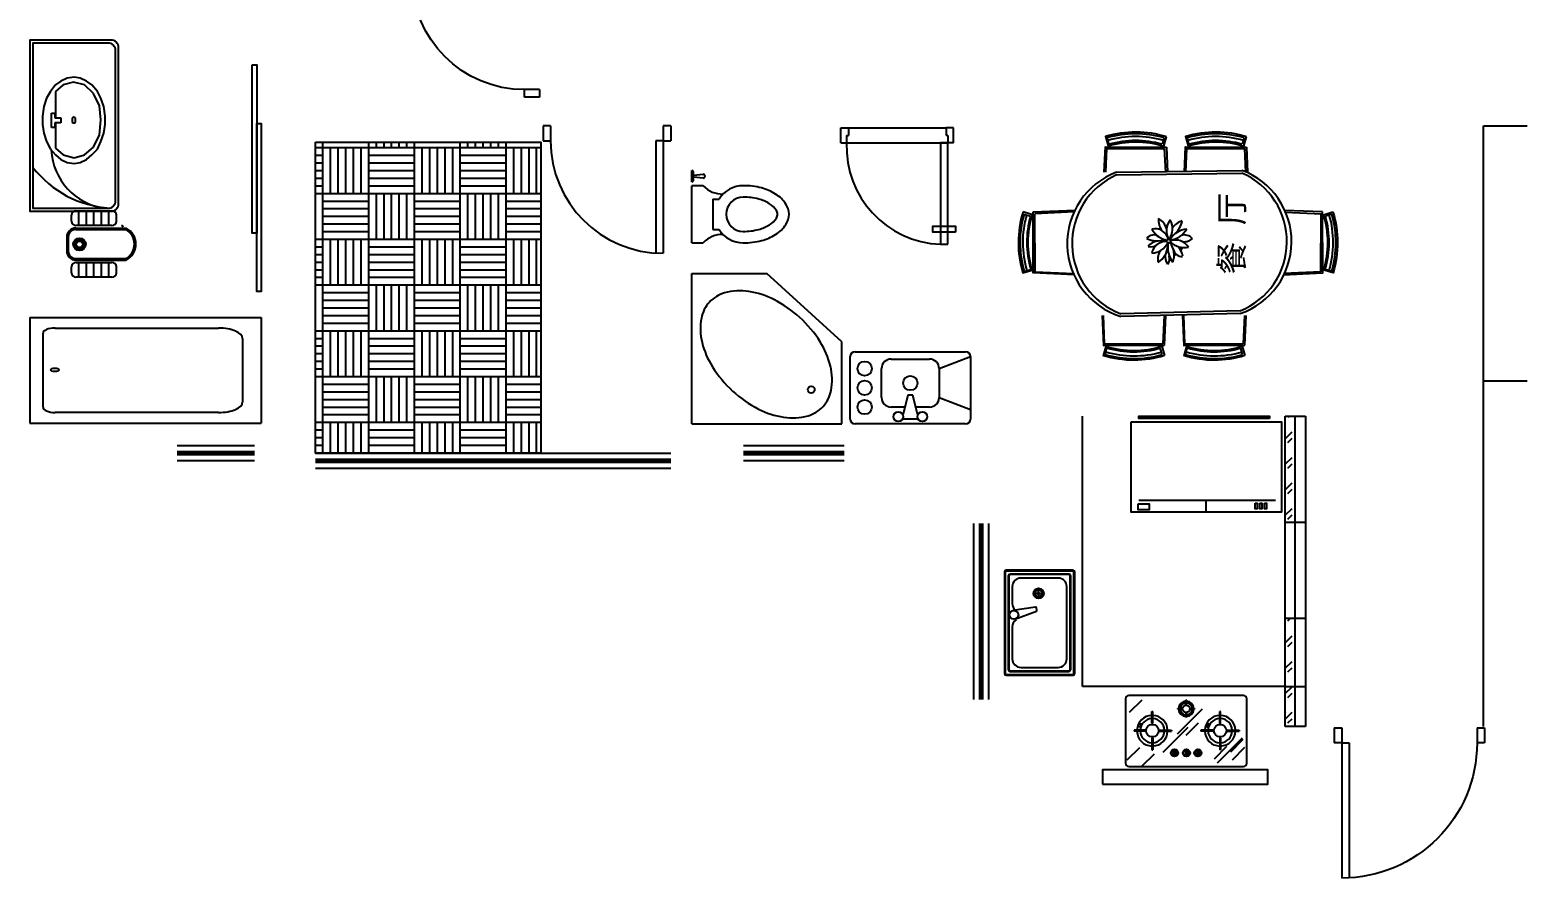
# Model space of a CAD drawing. Header units: millimetres. Extents: x -1666 to 220555, y -7114 to 28673.
# Drawn here: x 28763 to 38728, y 17286 to 22933 of the extents above; entities that cross this region are included whole.
import ezdxf

# ---------------------------------------------------------------- set-up
doc = ezdxf.new("R2010")
doc.units = ezdxf.units.MM
doc.header["$LTSCALE"] = 80
for name, color, linetype in [('0-FRAME', 7, 'Continuous'), ('DOOR', 1, 'Continuous'), ('F', 2, 'Continuous'), ('J', 2, 'Continuous'), ('O', 4, 'Continuous'), ('ruan', 7, 'Continuous'), ('XX', 9, 'Continuous'), ('ZHU', 2, 'Continuous'), ('配景', 3, 'Continuous')]:
    doc.layers.add(name, color=color, linetype=linetype)
doc.styles.add('ATT', font='TXT')
doc.styles.get("Standard").update_dxf_attribs({"font": 'arial.ttf'})

# ---------------------------------------------------------------- blocks, each defined once
blk = doc.blocks.new('DR750')
at = {"layer": 'DOOR'}
for p, q in [((50, 0), (50, 750)), ((100, 0), (100, 750)), ((0, -100), (0, 0)), ((50, 0), (0, 0)), ((50, -100), (50, 0)), ((50, 0), (100, 0)), ((850, 0), (800, 0)), ((800, -100), (800, 0)), ((850, -100), (850, 0)), ((0, -100), (50, -100)), ((800, -100), (850, -100))]:
    blk.add_line(p, q, dxfattribs=at)
blk.add_arc((50, 0), 750, 0, 90, dxfattribs=at)
blk = doc.blocks.new('SH16')
at = {"color": 5, "ltscale": 120}
blk.add_circle((-19, 29), 32.7, dxfattribs=at)
for centre, radius, start, end in [((179, 412), 378, 177.5616, 211.0405), ((-345, 169), 298, 15.927, 60.631), ((-19, 29), 270, 96.0899, 101.6928), ((228, 212), 288, 138.796, 211.5858), ((-274, 249), 322, 324.2668, 28.2653), ((-19, 29), 270, 72.0847, 76.1293), ((288, 101), 291, 103.4987, 145.7093), ((-223, 481), 452, 315.4844, 347.4498), ((-283, -7), 145, 52.3731, 145.8121), ((-220, 483), 448, 245.8527, 287.5848), ((-198, -193), 223, 96.2395, 145.4093), ((28, 438), 398, 210.058, 259.2105), ((-259, 10), 237, 12.3218, 103.8515), ((-61, -237), 260, 87.7589, 167.9043), ((-19, 29), 270, 177.5483, 183.7475), ((-19, 29), 270, 151.2635, 156.4164), ((-19, 29), 234, 178.1784, 181.3121), ((-19, 29), 234, 153.4829, 154.8885), ((-19, 29), 270, 122.6989, 129.5764), ((-19, 29), 234, 123.55, 124.618), ((-19, 29), 234, 99.2208, 100.2165), ((-263, -211), 341, 337.4372, 39.0033), ((328, -136), 377, 94.1021, 149.8309), ((-39, 437), 391, 276.7806, 329.8208), ((256, 285), 368, 227.8808, 281.5389), ((95, -236), 285, 34.4326, 106.7384), ((-19, 29), 234, 45.1525, 48.8808), ((-19, 29), 270, 42.5191, 49.6536), ((259, -43), 181, 39.5704, 109.1235), ((260, 221), 202, 254.1966, 313.0452), ((-19, 29), 234, 358.2221, 358.696), ((-19, 29), 270, 23.1595, 26.0333), ((-19, 29), 270, 354.3626, 357.852), ((-333, 106), 178, 254.1685, 312.4724), ((-336, 151), 337, 273.7514, 333.3394), ((-19, 29), 270, 199.7749, 203.4191), ((-19, 29), 234, 198.9048, 199.3339), ((23, -286), 234, 138.2999, 194.3573), ((-19, 29), 270, 224.8446, 231.684), ((-414, -26), 382, 303.5602, 355.4177), ((-19, 29), 234, 228.0457, 230.5003), ((-19, 29), 270, 254.2925, 256.3979), ((124, -248), 207, 169.4812, 218.0336), ((-153, -277), 150, 319.0976, 14.9312), ((369, -91), 404, 167.4852, 218.2709), ((-19, 29), 270, 272.6358, 272.7222), ((216, -85), 156, 190.453, 273.5101), ((-19, 29), 234, 294.08, 298.0898), ((-19, 29), 270, 290.8892, 300.1761), ((-85, -285), 317, 8.4558, 43.7694), ((-19, 29), 234, 325.7303, 333.1238), ((-19, 29), 270, 322.3291, 335.8024)]:
    blk.add_arc(centre, radius, start, end, dxfattribs=at)
blk = doc.blocks.new('窗')
at = {"color": 3}
for p, q in [((45670, 100, 2850), (48035, 100)), ((45670, 0, 2850), (48035, 0))]:
    blk.add_line(p, q, dxfattribs=at)
at = {"color": 3, "lineweight": -3}
for p, q in [((45670, 60, 2850), (48035, 60)), ((45670, 50, 2850), (48035, 50)), ((45670, 40, 2850), (48035, 40))]:
    blk.add_line(p, q, dxfattribs=at)
blk = doc.blocks.new('DR900')
at = {"layer": 'DOOR'}
for p, q in [((50, 0), (50, 900)), ((100, 0), (100, 900)), ((50, 0), (0, 0)), ((0, -100), (0, 0)), ((50, -100), (50, 0)), ((50, 0), (100, 0)), ((950, -100), (950, 0)), ((1000, 0), (950, 0)), ((1000, -100), (1000, 0)), ((0, -100), (50, -100)), ((950, -100), (1000, -100))]:
    blk.add_line(p, q, dxfattribs=at)
blk.add_arc((50, 0), 900, 0, 90, dxfattribs=at)
blk = doc.blocks.new('P15TOI07')
at = {"color": 0, "linetype": 'ByBlock'}
for p, q in [((12.7, 285.8), (0, 292.1)), ((0, 215.9), (0, 292.1)), ((0, 215.9), (12.7, 222.2)), ((12.7, 222.2), (12.7, 285.8)), ((12.7, 260.4), (76.2, 266.7)), ((76.2, 241.3), (12.7, 247.7)), ((0, -190.5), (0, 190.5)), ((76.2, 190.5), (0, 190.5)), ((139.7, 101.6), (139.7, -101.6)), ((139.7, 101.6), (181.8, 101.6)), ((0, -190.5), (76.2, -190.5)), ((139.7, -101.6), (181.8, -101.6))]:
    blk.add_line(p, q, dxfattribs=at)
for points in [[(342.9, -190.5, 0.063415), (464.7, -175, 0.076468), (558.4, -134.7, 0.107136), (627.3, -67.6, 0.147373), (647.7, 0, 0.147373), (627.3, 67.6, 0.107136), (558.4, 134.7, 0.076468), (464.7, 175, 0.063415), (342.9, 190.5, 0.063415)], [(342.9, -114.3, 0.063415), (445.6, -101.2, 0.076468), (518, -70.1, 0.107136), (563.8, -25.5, 0.147373), (571.5, 0, 0.147373), (563.8, 25.5, 0.107136), (518, 70.1, 0.076468), (445.6, 101.2, 0.063415), (342.9, 114.3, 0.063415)]]:
    blk.add_lwpolyline(points, format="xyb", dxfattribs=at)
for centre, radius, start, end in [((76.2, 254), 12.7, 270, 90), ((203.2, 306.9), 172.3, 222.51045, 271.66216), ((342.9, 0), 190.5, 90, 147.76905), ((342.9, 0), 114.3, 90, 270), ((203.2, -306.9), 172.3, 88.33784, 137.48955), ((342.9, 0), 190.5, 212.23095, 270)]:
    blk.add_arc(centre, radius, start, end, dxfattribs=at)
at = {"color": 0, "linetype": 'ByBlock', "style": 'ATT'}
for tag, p, flags in [('ITEM', (0, -444.5), 3), ('ROOM_NUMBER', (0, -673.1), 1)]:
    blk.add_attdef(tag, p, '', height=152.4, dxfattribs=dict(at, flags=flags))
blk = doc.blocks.new('P15SNK05')
at = {"color": 0, "linetype": 'ByBlock'}
for p, q in [((25.4, 317.5), (355.6, 317.5)), ((0, -292.1), (0, 292.1)), ((381, 292.1), (381, -292.1)), ((88.9, 28.575), (88.9, 101.6)), ((139.7, 152.4), (292.1, 152.4)), ((342.9, 101.6), (342.9, -101.6)), ((25.4, -38.1), (25.4, 38.1)), ((152.4, 12.7), (50.8, 38.1)), ((152.4, -12.7), (152.4, 12.7)), ((50.8, -38.1), (152.4, -12.7)), ((88.9, -101.6), (88.9, -28.575)), ((139.7, -152.4), (76.2, -317.5)), ((292.1, -152.4), (139.7, -152.4)), ((292.1, -152.4), (355.6, -317.5)), ((355.6, -317.5), (25.4, -317.5))]:
    blk.add_line(p, q, dxfattribs=at)
for centre, radius in [((88.9, 241.3), 38.1), ((190.5, 241.3), 38.1), ((292.1, 241.3), 38.1), ((38.1, 63.5), 25.4), ((215.9, 0), 38.1), ((38.1, -63.5), 25.4)]:
    blk.add_circle(centre, radius, dxfattribs=at)
for centre, radius, start, end in [((25.4, 292.1), 25.4, 90, 180), ((355.6, 292.1), 25.4, 0, 90), ((139.7, 101.6), 50.8, 90, 180), ((292.1, 101.6), 50.8, 0, 90), ((139.7, -101.6), 50.8, 180, 270), ((292.1, -101.6), 50.8, 270, 0), ((25.4, -292.1), 25.4, 180, 270), ((355.6, -292.1), 25.4, 270, 0)]:
    blk.add_arc(centre, radius, start, end, dxfattribs=at)
at = {"color": 0, "linetype": 'ByBlock', "style": 'ATT'}
for tag, p, flags in [('ITEM', (0, -558.8), 3), ('ROOM_NUMBER', (0, -787.4), 1)]:
    blk.add_attdef(tag, p, '', height=152.4, dxfattribs=dict(at, flags=flags))
blk = doc.blocks.new('A$C640C6E81')
at = {"color": 253}
for p, q in [((30.4, 374.1), (30.4, 412.7)), ((60.4, 442.7), (300.4, 442.7)), ((80.4, 344.1), (80.4, 442.7)), ((130.4, 344.1), (130.4, 442.7)), ((180.4, 344.1), (180.4, 442.7)), ((230.4, 344.1), (230.4, 442.7)), ((280.4, 344.1), (280.4, 442.7)), ((330.4, 374.1), (330.4, 412.7)), ((60, 327), (395, 327)), ((60, 317), (392.6, 317)), ((300.4, 344.1), (60.4, 344.1)), ((0, 267), (0, 174)), ((10, 267), (10, 174)), ((60, 124), (392.6, 124)), ((60, 114), (395, 114)), ((30.4, 30), (30.4, 68.7)), ((60.4, 98.7), (300.4, 98.7)), ((80.4, 0), (80.4, 98.7)), ((130.4, 0), (130.4, 98.7)), ((180.4, 0), (180.4, 98.7)), ((230.4, 0), (230.4, 98.7)), ((280.4, 0), (280.4, 98.7)), ((330.4, 30), (330.4, 68.7)), ((300.4, 0), (60.4, 0))]:
    blk.add_line(p, q, dxfattribs=at)
for radius in [41.5, 31.5, 21.5]:
    blk.add_circle((84.7, 219), radius, dxfattribs=at)
for centre, radius, start, end in [((60.4, 412.7), 30, 90, 180), ((300.4, 412.7), 30, 0, 90), ((60, 267), 60, 90, 180), ((60, 267), 50, 90, 180), ((60.4, 374.1), 30, 180, 270), ((300.4, 374.1), 30, 270, 0), ((340.5, 220.5), 109.7, 298.35893, 61.64107), ((340.5, 220.5), 119.7, 297.12449, 62.87551), ((60, 174), 60, 180, 270), ((60, 174), 50, 180, 270), ((60.4, 68.7), 30, 90, 180), ((60.4, 30), 30, 180, 270), ((300.4, 68.7), 30, 0, 90), ((300.4, 30), 30, 270, 0)]:
    blk.add_arc(centre, radius, start, end, dxfattribs=at)
at = {"color": 5}
blk.add_arc((364.9, 333.5), 10, 0, 90, dxfattribs=at)
blk = doc.blocks.new('A$C521207E6')
at = {"color": 3}
for p, q in [((195.2, 408.1), (138.5, 389.7)), ((258.1, 417.3), (195.2, 408.1)), ((314.8, 417.3), (258.1, 417.3)), ((371.4, 408.1), (314.8, 417.3)), ((428.1, 389.7), (371.4, 408.1)), ((50.4, 330.1), (25.2, 293.5)), ((94.4, 366.8), (50.4, 330.1)), ((107, 339.3), (50.4, 279.7)), ((138.5, 389.7), (94.4, 366.8)), ((188.9, 380.6), (107, 339.3)), ((283.3, 389.7), (188.9, 380.6)), ((384, 380.6), (283.3, 389.7)), ((465.8, 339.3), (384, 380.6)), ((478.4, 366.8), (428.1, 389.7)), ((516.2, 279.7), (465.8, 339.3)), ((516.2, 330.1), (478.4, 366.8)), ((547.7, 293.5), (516.2, 330.1)), ((6.3, 252.2), (0, 210.9)), ((0, 210.9), (6.3, 165.1)), ((25.2, 293.5), (6.3, 252.2)), ((50.4, 279.7), (31.5, 206.3)), ((31.5, 206.3), (50.4, 137.6)), ((270.7, 215.5), (264.4, 210.9)), ((264.4, 210.9), (264.4, 206.3)), ((264.4, 210.9), (264.4, 210.9)), ((264.4, 206.3), (270.7, 201.7)), ((277, 220.1), (270.7, 220.1)), ((270.7, 220.1), (270.7, 215.5)), ((270.7, 215.5), (270.7, 215.5)), ((270.7, 201.7), (270.7, 201.7)), ((270.7, 201.7), (270.7, 197.2)), ((283.3, 220.1), (277, 220.1)), ((277, 220.1), (277, 220.1)), ((289.6, 220.1), (283.3, 220.1)), ((295.9, 220.1), (289.6, 220.1)), ((289.6, 220.1), (289.6, 220.1)), ((302.2, 215.5), (295.9, 220.1)), ((295.9, 220.1), (295.9, 220.1)), ((295.9, 197.2), (302.2, 201.7)), ((302.2, 210.9), (302.2, 215.5)), ((302.2, 215.5), (302.2, 215.5)), ((302.2, 206.3), (302.2, 210.9)), ((302.2, 210.9), (302.2, 210.9)), ((302.2, 201.7), (302.2, 206.3)), ((302.2, 201.7), (302.2, 201.7)), ((535.1, 210.9), (516.2, 279.7)), ((516.2, 137.6), (535.1, 210.9)), ((566.6, 252.2), (547.7, 293.5)), ((572.9, 210.9), (566.6, 252.2)), ((566.6, 165.1), (572.9, 210.9)), ((6.3, 165.1), (25.2, 123.8)), ((25.2, 123.8), (50.4, 87.1)), ((50.4, 137.6), (94.4, 87.1)), ((270.7, 197.2), (277, 197.2)), ((270.7, 123.8), (302.2, 123.8)), ((270.7, 82.5), (270.7, 123.8)), ((277, 197.2), (277, 197.2)), ((277, 197.2), (283.3, 197.2)), ((283.3, 197.2), (289.6, 197.2)), ((289.6, 197.2), (289.6, 197.2)), ((289.6, 197.2), (295.9, 197.2)), ((295.9, 197.2), (295.9, 197.2)), ((302.2, 123.8), (302.2, 82.5)), ((472.2, 87.1), (516.2, 137.6)), ((516.2, 87.1), (547.7, 123.8)), ((547.7, 123.8), (566.6, 165.1)), ((50.4, 87.1), (94.4, 55)), ((94.4, 87.1), (270.7, 87.1)), ((94.4, 55), (138.5, 27.5)), ((138.5, 27.5), (195.2, 9.2)), ((195.2, 9.2), (258.1, 0)), ((239.2, 82.5), (270.7, 82.5)), ((239.2, 59.6), (239.2, 82.5)), ((333.7, 59.6), (239.2, 59.6)), ((258.1, 0), (314.8, 0)), ((270.7, 87.1), (270.7, 87.1)), ((302.2, 87.1), (472.2, 87.1)), ((302.2, 82.5), (333.7, 82.5)), ((314.8, 0), (371.4, 9.2)), ((333.7, 82.5), (333.7, 59.6)), ((371.4, 9.2), (428.1, 27.5)), ((428.1, 27.5), (478.4, 55)), ((478.4, 55), (516.2, 87.1))]:
    blk.add_line(p, q, dxfattribs=at)
blk = doc.blocks.new('A$C67CF4B89')
at = {"layer": '配景', "color": 6}
for points in [[(50, 0), (1090, 0, 0.414214), (1140, 50), (1140, 590), (0, 590), (0, 50, 0.414214)], [(70, 20), (1070, 20, 0.414214), (1120, 70), (1120, 570), (20, 570), (20, 70, 0.414214)]]:
    blk.add_lwpolyline(points, format="xyb", close=True, dxfattribs=at)
at = {"layer": '配景', "color": 4}
for centre, radius, start, end in [((722.8, 14.7), 702.8, 127.79492, 176.42574), ((427.3, 37), 411.1, 92.76078, 172.17875)]:
    blk.add_arc(centre, radius, start, end, dxfattribs=at)
at = {"layer": '配景', "color": 252, "rotation": 180}
blk.add_blockref('A$C521207E6', (891.9, 507.1), dxfattribs=at)

msp = doc.modelspace()

# ---------------------------------------------------------------- hatches: boundary and pattern name
at = {"true_color": 0xcd2027}
h = msp.add_hatch(dxfattribs=at)
h.set_pattern_fill('AR-PARQ1', color=242)
h.set_pattern_definition([(90, (-15007.28, 20015.74), (-304.8, 304.8), [304.8, -304.8]), (90, (-14956.48, 20015.74), (-304.8, 304.8), [304.8, -304.8]), (90, (-14905.68, 20015.74), (-304.8, 304.8), [304.8, -304.8]), (90, (-14854.88, 20015.74), (-304.8, 304.8), [304.8, -304.8]), (90, (-14804.08, 20015.74), (-304.8, 304.8), [304.8, -304.8]), (90, (-14753.28, 20015.74), (-304.8, 304.8), [304.8, -304.8]), (90, (-14702.48, 20015.74), (-304.8, 304.8), [304.8, -304.8]), (0, (-15007.28, 20320.54), (304.8, -304.8), [304.8, -304.8]), (0, (-15007.28, 20371.34), (304.8, -304.8), [304.8, -304.8]), (0, (-15007.28, 20422.14), (304.8, -304.8), [304.8, -304.8]), (0, (-15007.28, 20472.94), (304.8, -304.8), [304.8, -304.8]), (0, (-15007.28, 20523.74), (304.8, -304.8), [304.8, -304.8]), (0, (-15007.28, 20574.54), (304.8, -304.8), [304.8, -304.8]), (0, (-15007.28, 20625.34), (304.8, -304.8), [304.8, -304.8])])
h.paths.add_polyline_path([(30662.716, 20115.738), (32162.716, 20115.738), (32162.716, 22185.738), (30662.716, 22185.738)])
h = msp.add_hatch(dxfattribs=at)
h.set_pattern_fill('GOST_GLASS', color=242, scale=20)
h.set_pattern_definition([(45, (-15007.28, 20015.74), (169.70563, 0), [100, -140]), (45, (-14964.86, 20015.74), (169.70563, 0), [40, -200]), (45, (-15007.28, 20058.16), (169.70563, 0), [40, -200])])
h.paths.add_polyline_path([(37185.216, 19015.738), (37117.716, 19015.738), (37117.716, 18295.738), (37185.216, 18295.738)])
h.paths.add_polyline_path([(37252.716, 19655.738), (37185.216, 19655.738), (37185.216, 19015.738), (37252.716, 19015.738)])
h.paths.add_polyline_path([(37185.216, 20360.738), (37117.716, 20360.738), (37117.716, 19655.738), (37185.216, 19655.738)])

# ---------------------------------------------------------------- linework, layer by layer
at = {"color": 3}
for p, q in [((38437.716, 18295.738, 2850), (38437.716, 22295.738, 2850)), ((38437.716, 22295.738, 2850), (38727.716, 22295.738)), ((35767.716, 18560.738), (35767.716, 20360.738)), ((37117.716, 18295.738), (37117.716, 20360.738)), ((37117.716, 20360.738), (37252.716, 20360.738)), ((37185.216, 18295.738), (37185.216, 20360.738)), ((37252.716, 20360.738), (37252.716, 18295.738)), ((29742.716, 20165.738, 994.186), (30257.716, 20165.738, 373.573)), ((33512.716, 20165.738, 807.4), (34182.716, 20165.738)), ((29742.716, 20065.738, 994.186), (30257.716, 20065.738, 373.573)), ((33512.716, 20065.738, 807.4), (34182.716, 20065.738)), ((36592.716, 19721.069), (36592.716, 19799.717)), ((35045.216, 18475.738), (35045.216, 19645.738)), ((35085.216, 18475.738), (35085.216, 19645.738)), ((35095.216, 18475.738), (35095.216, 19645.738)), ((35105.216, 18475.738), (35105.216, 19645.738)), ((35145.216, 18475.738), (35145.216, 19645.738)), ((37117.716, 19655.738), (37252.716, 19655.738)), ((37117.716, 19015.738), (37252.716, 19015.738)), ((37117.716, 18560.738), (35767.716, 18560.738)), ((37117.716, 18560.738), (37252.716, 18560.738)), ((37252.716, 18560.738), (37252.716, 18295.738)), ((37252.716, 18295.738), (37117.716, 18295.738))]:
    msp.add_line(p, q, dxfattribs=at)
at = {"color": 5, "ltscale": 120}
for p, q in [((35928.483, 22141.914), (35922.023, 21986.257)), ((35928.483, 22141.914), (36315.281, 22143.05)), ((35931.471, 22213.923), (35944.122, 22170.738)), ((36311.87, 22215.04), (36299.473, 22171.782)), ((36322.712, 21986.257), (36315.281, 22143.05)), ((36461.483, 22141.914), (36455.023, 21986.257)), ((36461.483, 22141.914), (36848.281, 22143.05)), ((36464.471, 22213.923), (36477.122, 22170.738)), ((36844.87, 22215.04), (36832.473, 22171.782)), ((36855.712, 21986.257), (36848.281, 22143.05)), ((35379.534, 21705.807), (35422.793, 21693.41)), ((35713.861, 21721.65), (35451.524, 21709.218)), ((35452.661, 21322.42), (35451.524, 21709.218)), ((37119.507, 21720.46), (37356.73, 21709.218)), ((37355.593, 21322.42), (37356.73, 21709.218)), ((37428.72, 21705.807), (37385.461, 21693.41)), ((35380.652, 21325.408), (35423.837, 21338.059)), ((37427.602, 21325.408), (37384.417, 21338.059)), ((35452.661, 21322.42), (35710.936, 21311.701)), ((37355.593, 21322.42), (37109.887, 21312.223)), ((35915.608, 20844.473), (35907.803, 21032.537)), ((36311.372, 21032.537), (36302.406, 20843.337)), ((36450.608, 20844.473), (36442.803, 21032.537)), ((36846.372, 21032.537), (36837.406, 20843.337)), ((35915.608, 20844.473), (36302.406, 20843.337)), ((36450.608, 20844.473), (36837.406, 20843.337)), ((35918.596, 20772.464), (35931.247, 20815.649)), ((36298.994, 20771.346), (36286.598, 20814.605)), ((36453.596, 20772.464), (36466.247, 20815.649)), ((36833.994, 20771.346), (36821.598, 20814.605))]:
    msp.add_line(p, q, dxfattribs=at)
at = {"color": 5, "linetype": 'Continuous', "ltscale": 120}
for p, q in [((35995.972, 21986.257), (36830.099, 21998.257)), ((36819.223, 21044.537), (36023.096, 21025.537))]:
    msp.add_line(p, q, dxfattribs=at)
at = {"color": 4, "linetype": 'Continuous', "ltscale": 120}
for p, q in [((35995.972, 21968.257), (36830.099, 21980.257)), ((36819.223, 21062.537), (36023.096, 21043.537))]:
    msp.add_line(p, q, dxfattribs=at)
at = {"color": 0, "linetype": 'ByBlock'}
for p, q in [((33167.716, 21311.647), (33667.716, 21311.647)), ((33167.716, 20310.738), (33167.716, 21311.647)), ((34167.716, 20856.192), (33667.716, 21311.647)), ((28762.716, 21018.072), (28762.716, 20315.738)), ((28762.716, 21018.072), (30302.716, 21018.072)), ((28929.635, 20948.072), (30017.635, 20948.072)), ((30302.716, 21018.071), (30302.716, 20315.738)), ((28849.635, 20420.738), (28849.635, 20913.072)), ((30177.635, 20878.072), (30177.635, 20455.738)), ((34167.716, 20310.738), (34167.716, 20856.192)), ((30017.635, 20385.738), (28929.635, 20385.738)), ((28762.716, 20315.738), (30302.716, 20315.738, 2850)), ((33167.716, 20310.738), (34167.716, 20310.738))]:
    msp.add_line(p, q, dxfattribs=at)
at = {"color": 41, "true_color": 0xf4ee51}
msp.add_line((38437.716, 20595.738), (38727.716, 20595.738), dxfattribs=at)
at = {"color": 3, "lineweight": -3}
for p, q in [((29742.716, 20125.738, 994.186), (30257.716, 20125.738, 373.573)), ((29742.716, 20115.738, 994.186), (30257.716, 20115.738, 373.573)), ((29742.716, 20105.738, 994.186), (30257.716, 20105.738, 373.573)), ((33512.716, 20125.738, 807.4), (34182.716, 20125.738)), ((33512.716, 20115.738, 807.4), (34182.716, 20115.738)), ((33512.716, 20105.738, 807.4), (34182.716, 20105.738))]:
    msp.add_line(p, q, dxfattribs=at)
at = {"color": 4}
for p, q in [((35607.288, 19283.166), (35358.145, 19283.166)), ((35301.002, 19226.024), (35301.002, 19113.452)), ((35470.657, 19181.443), (35453.515, 19181.443)), ((35476.575, 19187.361), (35476.575, 19204.503)), ((35476.575, 19175.525), (35476.575, 19158.384)), ((35482.493, 19181.443), (35499.634, 19181.443)), ((35664.431, 18745.452), (35664.431, 19226.024)), ((35455.157, 19090.463), (35304.421, 19067.401)), ((35319.208, 19009.68), (35462.105, 19063.533)), ((35465.626, 19070.294), (35461.558, 19086.228)), ((35301.002, 18958.024), (35301.002, 18745.452)), ((35664.431, 18745.452), (35664.431, 18958.024)), ((35358.145, 18688.309), (35607.288, 18688.309))]:
    msp.add_line(p, q, dxfattribs=at)
for p, q in [((36081.579, 18390.363), (36164.796, 18473.58)), ((36461.788, 18469.792), (36456.411, 18469.792)), ((36400.957, 18246.172), (36567.389, 18412.604)), ((36461.788, 18356.854), (36456.411, 18356.854)), ((36515.125, 18415.136), (36515.125, 18409.759)), ((36687.518, 18393.774), (36682.142, 18393.774)), ((36113.038, 18269.877), (36113.038, 18264.5)), ((36305.462, 18124.246), (36471.894, 18290.678)), ((36361.226, 18269.877), (36361.226, 18264.5)), ((36458.254, 18236.63), (36541.47, 18319.846)), ((36556.973, 18269.877), (36556.973, 18264.5)), ((36810.538, 18269.877), (36810.538, 18264.5)), ((36066.725, 18072.294), (36149.941, 18155.511)), ((36647.122, 18079.716), (36730.338, 18162.932)), ((36666.221, 18052.15), (36832.653, 18218.582)), ((36687.518, 18139.784), (36682.142, 18139.784)), ((36755.349, 18127.351), (36838.565, 18210.567)), ((36767.021, 18073.355), (36850.237, 18156.571)), ((36164.342, 18029.885), (36247.558, 18113.101))]:
    msp.add_line(p, q)
at = {"ltscale": 0.18}
for p, q in [((36456.411, 18441.874), (36456.411, 18469.792)), ((36461.788, 18441.874), (36461.788, 18469.792)), ((36230.681, 18393.774), (36236.057, 18393.774)), ((36230.681, 18315.502), (36230.681, 18393.774)), ((36236.057, 18315.502), (36236.057, 18393.774)), ((36429.673, 18415.136), (36402.417, 18415.136)), ((36402.417, 18409.759), (36402.417, 18415.136)), ((36429.673, 18409.759), (36402.417, 18409.759)), ((36456.411, 18383.021), (36456.411, 18356.854)), ((36461.788, 18383.021), (36461.788, 18356.854)), ((36488.526, 18415.136), (36515.125, 18415.136)), ((36488.526, 18409.759), (36515.125, 18409.759)), ((36682.142, 18315.502), (36682.142, 18393.774)), ((36687.518, 18315.502), (36687.518, 18393.774)), ((36185.055, 18269.877), (36113.038, 18269.877)), ((36185.055, 18264.5), (36113.038, 18264.5)), ((36281.683, 18269.877), (36361.226, 18269.877)), ((36281.683, 18264.5), (36361.226, 18264.5)), ((36636.517, 18269.877), (36556.973, 18269.877)), ((36636.517, 18264.5), (36556.973, 18264.5)), ((36733.144, 18269.877), (36810.538, 18269.877)), ((36733.144, 18264.5), (36810.538, 18264.5)), ((36230.681, 18218.875), (36230.681, 18139.784)), ((36230.681, 18139.784), (36236.057, 18139.784)), ((36236.057, 18218.875), (36236.057, 18139.784)), ((36682.142, 18218.875), (36682.142, 18139.784)), ((36687.518, 18218.875), (36687.518, 18139.784)), ((36376.992, 18135.526), (36376.992, 18102.471)), ((36385.595, 18135.526), (36385.595, 18102.471)), ((36455.855, 18135.526), (36455.855, 18102.471)), ((36464.457, 18135.526), (36464.457, 18102.471)), ((36532.604, 18135.526), (36532.604, 18102.471)), ((36541.207, 18135.526), (36541.207, 18102.471))]:
    msp.add_line(p, q, dxfattribs=at)
at = {"color": 4, "ltscale": 120}
for points in [[(36327.335, 22221.922, 0.14931963), (35922.201, 22223.112), (35940.109, 22160.62, -0.15008224), (36309.06, 22159.536)], [(36860.335, 22221.922, 0.14931963), (36455.201, 22223.112), (36473.109, 22160.62, -0.15008224), (36842.06, 22159.536)], [(35372.653, 21721.272, 0.14931963), (35371.462, 21316.138), (35433.955, 21334.046, -0.15008224), (35435.039, 21702.996)], [(37435.601, 21721.272, -0.14931963), (37436.791, 21316.138), (37374.299, 21334.046, 0.15008224), (37373.215, 21702.996)], [(36314.459, 20764.465, -0.14931963), (35909.325, 20763.275), (35927.233, 20825.767, 0.15008224), (36296.184, 20826.851)], [(36849.459, 20764.465, -0.14931963), (36444.325, 20763.275), (36462.233, 20825.767, 0.15008224), (36831.184, 20826.851)]]:
    msp.add_lwpolyline(points, format="xyb", close=True, dxfattribs=at)
at = {"color": 3, "elevation": 2850}
msp.add_lwpolyline([(30662.716, 22185.738), (32162.716, 22185.738), (32162.716, 20115.738), (30662.716, 20115.738)], close=True, dxfattribs=at)
at = {"color": 4, "ltscale": 120}
for points in [[(35913.635, 21986.257), (35921.601, 22154.361), (36327.53, 22153.168)], [(36446.635, 21986.257), (36454.601, 22154.361), (36860.53, 22153.168)], [(35715.271, 21302.503), (35440.214, 21315.538), (35441.406, 21721.467)], [(37105.229, 21303.084), (37368.04, 21315.538), (37366.848, 21721.467)], [(35899.224, 21032.537), (35908.726, 20832.026), (36314.655, 20833.219)], [(36434.224, 21032.537), (36443.726, 20832.026), (36849.655, 20833.219)]]:
    msp.add_lwpolyline(points, dxfattribs=at)
for points in [[(36327.53, 22153.168), (36334.457, 21986.257, -0.42728313)], [(36860.53, 22153.168), (36867.457, 21986.257, -0.42728313)], [(35441.406, 21721.467), (35719.449, 21733.006, -0.42728313)], [(37366.848, 21721.467), (37114.284, 21731.949, 0.42728313)], [(36314.655, 20833.219), (36322.927, 21032.537, 0.42728313)], [(36849.655, 20833.219), (36857.927, 21032.537, 0.42728313)]]:
    msp.add_lwpolyline(points, format="xyb", dxfattribs=at)
at = {"color": 0, "linetype": 'ByBlock'}
msp.add_lwpolyline([(34042.416, 20426.362, 0.139889), (34095.375, 20532.194, 0.107118), (34090.919, 20694.64, 0.079812), (34022.629, 20856.103, 0.067459), (33888.014, 21017.839, 0.067459), (33715.204, 21137.909, 0.079812), (33548.424, 21191.928, 0.107118), (33386.204, 21182.268, 0.139889), (33285.368, 21120.323, 0.139889), (33232.409, 21014.491, 0.107118), (33236.865, 20852.045, 0.079812), (33305.156, 20690.583, 0.067459), (33439.771, 20528.847, 0.067459), (33612.58, 20408.777, 0.079812), (33779.361, 20354.758, 0.107118), (33941.58, 20364.418, 0.139889)], format="xyb", close=True, dxfattribs=at)
at = {"color": 4}
for points in [[(35717.002, 18647.166), (35717.002, 19324.309, 0.41421356), (35705.574, 19335.738), (35259.859, 19335.738, 0.41421356), (35248.431, 19324.309), (35248.431, 18647.166, 0.41421356), (35259.859, 18635.738), (35705.574, 18635.738, 0.41421356)], [(35711.288, 18647.166), (35711.288, 19324.309, 0.41421356), (35705.574, 19330.024), (35259.859, 19330.024, 0.41421356), (35254.145, 19324.309), (35254.145, 18647.166, 0.41421356), (35259.859, 18641.452), (35705.574, 18641.452, 0.41421356)], [(35690.716, 18673.452), (35690.716, 19298.024, 0.41421356), (35679.288, 19309.452), (35286.145, 19309.452, 0.41421356), (35274.716, 19298.024), (35274.716, 18673.452, 0.41421356), (35286.145, 18662.024), (35679.288, 18662.024, 0.41421356)], [(35687.288, 18673.452), (35687.288, 19298.024, 0.41421356), (35679.288, 19306.024), (35286.145, 19306.024, 0.41421356), (35278.145, 19298.024), (35278.145, 18673.452, 0.41421356), (35286.145, 18665.452), (35679.288, 18665.452, 0.41421356)]]:
    msp.add_lwpolyline(points, format="xyb", close=True, dxfattribs=at)
msp.add_lwpolyline([(36077.369, 18028.239), (36840.83, 18028.239, 0.41421356), (36862.336, 18049.745), (36862.336, 18479.864, 0.41421356), (36840.83, 18501.37), (36077.369, 18501.37, 0.41421356), (36055.864, 18479.864), (36055.864, 18049.745, 0.41421356)], format="xyb", close=True)
at = {"color": 3}
msp.add_lwpolyline([(35902.716, 17910.738), (37002.716, 17910.738), (37002.716, 18005.738), (35902.716, 18005.738)], close=True, dxfattribs=at)
at = {"color": 0, "linetype": 'ByBlock'}
msp.add_circle((33963.171, 20538.011), 22.727, dxfattribs=at)
at = {"color": 4}
for centre, radius in [((35476.575, 19181.443), 33.732), ((35476.575, 19181.443), 31.912), ((35476.575, 19181.443), 24.095), ((35476.575, 19181.443), 23.059), ((35476.575, 19181.443), 5.918), ((35476.575, 19181.443), 2.781), ((35311.814, 19038.54), 29.793)]:
    msp.add_circle(centre, radius, dxfattribs=at)
for centre in [(36427.834, 18443.613), (36151.705, 18295.23), (36157.675, 18309.397), (36603.214, 18294.485), (36609.184, 18308.652)]:
    msp.add_circle(centre, 4.016)
at = {"ltscale": 0.18}
for centre, radius in [((36459.1, 18412.448), 24.05), ((36233.369, 18267.189), 41.937), ((36684.83, 18267.189), 41.937), ((36381.294, 18118.998), 24.194), ((36460.156, 18118.998), 24.194), ((36536.906, 18118.998), 24.194)]:
    msp.add_circle(centre, radius, dxfattribs=at)
at = {"color": 5, "ltscale": 120}
for centre, radius, start, end in [((36123.599, 21558.058), 683.427, 74.0093715, 106.3273224), ((36123.599, 21558.058), 665.427, 74.0093715, 106.3273224), ((36656.599, 21558.058), 683.427, 74.0093715, 106.3273224), ((36656.599, 21558.058), 665.427, 74.0093715, 106.3273224), ((36123.599, 21558.058), 638.427, 74.0093715, 106.3273224), ((36656.599, 21558.058), 638.427, 74.0093715, 106.3273224), ((36036.517, 21517.536), 683.427, 164.0093715, 196.3273224), ((36036.517, 21517.536), 665.427, 164.0093715, 196.3273224), ((36036.517, 21517.536), 638.427, 164.0093715, 196.3273224), ((36771.737, 21517.536), 638.427, 343.6726776, 15.9906285), ((36771.737, 21517.536), 665.427, 343.6726776, 15.9906285), ((36771.737, 21517.536), 683.427, 343.6726776, 15.9906285), ((36110.724, 21428.329), 683.427, 253.6726776, 285.9906285), ((36110.724, 21428.329), 665.427, 253.6726776, 285.9906285), ((36110.724, 21428.329), 638.427, 253.6726776, 285.9906285), ((36645.724, 21428.329), 683.427, 253.6726776, 285.9906285), ((36645.724, 21428.329), 665.427, 253.6726776, 285.9906285), ((36645.724, 21428.329), 638.427, 253.6726776, 285.9906285)]:
    msp.add_arc(centre, radius, start, end, dxfattribs=at)
at = {"color": 5, "linetype": 'Continuous', "ltscale": 120}
for centre, radius, start, end in [((36175.177, 21510.574), 508.32, 110.6430113, 252.5914468), ((36653.487, 21523.349), 506.685, 289.0927802, 69.6005596)]:
    msp.add_arc(centre, radius, start, end, dxfattribs=at)
at = {"color": 4, "linetype": 'Continuous', "ltscale": 120}
for centre, radius, start, end in [((36198.539, 21511.441), 499.714, 113.9140918, 249.4462154), ((36631.145, 21523.69), 498.032, 292.1877169, 66.4543705)]:
    msp.add_arc(centre, radius, start, end, dxfattribs=at)
at = {"color": 4}
for centre, radius, start, end in [((35358.145, 19226.024), 57.143, 90, 180), ((35607.288, 19226.024), 57.143, 0, 90), ((35358.145, 19113.452), 57.143, 180, 229.5750097), ((35456.021, 19084.815), 5.714, 14.3233276, 98.6985351), ((35460.09, 19068.88), 5.714, 290.6498216, 14.3233276), ((35358.145, 18958.024), 57.143, 124.0864438, 180), ((35358.145, 18745.452), 57.143, 180, 270), ((35607.288, 18745.452), 57.143, 270, 0)]:
    msp.add_arc(centre, radius, start, end, dxfattribs=at)
at = {"ltscale": 0.18}
for centre, radius, start, end in [((36459.1, 18412.448), 50.932, 93.0255225, 176.9744775), ((36459.1, 18412.448), 40.179, 93.8363117, 176.1636883), ((36459.1, 18442.249), 2.714, 187.9505325, 352.0494675), ((36459.1, 18412.448), 50.932, 3.0255225, 86.9744775), ((36459.1, 18412.448), 40.179, 3.8363117, 86.1636883), ((36233.369, 18267.189), 102.153, 91.5917542, 178.4082458), ((36233.369, 18267.189), 80.647, 91.9102132, 178.0897868), ((36233.369, 18267.189), 80.647, 1.9102132, 88.0897868), ((36233.369, 18267.189), 102.153, 1.5917542, 88.4082458), ((36459.1, 18412.448), 50.932, 183.0255225, 266.9744775), ((36459.1, 18412.448), 40.179, 183.8363117, 266.1636883), ((36428.819, 18412.448), 2.821, 287.6317755, 72.3682245), ((36459.1, 18383.1), 2.689, 358.3317253, 181.6682747), ((36459.1, 18412.448), 40.179, 273.8363117, 356.1636883), ((36459.1, 18412.448), 50.932, 273.0255225, 356.9744775), ((36488.867, 18412.448), 2.71, 97.2236134, 262.7763866), ((36684.83, 18267.189), 102.153, 91.5917542, 178.4082458), ((36684.83, 18267.189), 80.647, 91.9102132, 178.0897868), ((36684.83, 18267.189), 80.647, 1.9102132, 88.0897868), ((36684.83, 18267.189), 102.153, 1.5917542, 88.4082458), ((36233.369, 18267.189), 102.153, 181.5917542, 268.4082458), ((36233.369, 18267.189), 80.647, 181.9102132, 268.0897868), ((36184.143, 18267.189), 2.839, 288.751046, 71.248954), ((36233.369, 18315.82), 2.707, 186.7353744, 353.2646256), ((36233.369, 18267.189), 80.647, 271.9102132, 358.0897868), ((36233.369, 18267.189), 102.153, 271.5917542, 358.4082458), ((36282.69, 18267.189), 2.871, 110.550693, 249.449307), ((36684.83, 18267.189), 102.153, 181.5917542, 268.4082458), ((36684.83, 18267.189), 80.647, 181.9102132, 268.0897868), ((36635.622, 18267.189), 2.833, 288.4119714, 71.5880286), ((36684.83, 18315.688), 2.695, 183.9579348, 356.0420652), ((36684.83, 18267.189), 80.647, 271.9102132, 358.0897868), ((36684.83, 18267.189), 102.153, 271.5917542, 358.4082458), ((36733.829, 18267.189), 2.774, 104.2944789, 255.7055211), ((36381.294, 18118.998), 19.893, 111.3236863, 248.6763137), ((36374.842, 18135.526), 2.151, 0, 111.3236863), ((36387.745, 18135.526), 2.151, 68.6763137, 180), ((36381.294, 18118.998), 19.893, 291.3236863, 68.6763137), ((36460.156, 18118.998), 19.893, 111.3236863, 248.6763137), ((36453.704, 18135.526), 2.151, 0, 111.3236863), ((36466.607, 18135.526), 2.151, 68.6763137, 180), ((36460.156, 18118.998), 19.893, 291.3236863, 68.6763137), ((36536.906, 18118.998), 19.893, 111.3236863, 248.6763137), ((36530.454, 18135.526), 2.151, 0, 111.3236863), ((36543.357, 18135.526), 2.151, 68.6763137, 180), ((36536.906, 18118.998), 19.893, 291.3236863, 68.6763137), ((36684.83, 18218.005), 2.826, 17.9418038, 162.0581962), ((36374.842, 18102.471), 2.151, 248.6763137, 0), ((36387.745, 18102.471), 2.151, 180, 291.3236863), ((36453.704, 18102.471), 2.151, 248.6763137, 0), ((36466.607, 18102.471), 2.151, 180, 291.3236863), ((36530.454, 18102.471), 2.151, 248.6763137, 0), ((36543.357, 18102.471), 2.151, 180, 291.3236863)]:
    msp.add_arc(centre, radius, start, end, dxfattribs=at)
msp.add_arc((36233.369, 18217.8), 2.895, 21.7885229, 158.2114771)
at = {"color": 0, "linetype": 'ByBlock'}
for centre, major_axis, start_param, end_param in [((28929.635, 20913.072), (80, 0), 1.57079633, 3.14159265), ((30017.635, 20878.072), (-160, 0), 3.14159265, 4.71238898), ((28928.049, 20670.405), (-26.667, 0), 1.57079633, 7.85398163), ((30017.635, 20455.738), (160, 0), 4.71238898, 6.28318531), ((28929.635, 20420.738), (-80, 0), 0, 1.57079633)]:
    msp.add_ellipse(centre, major_axis=major_axis, ratio=0.4375, start_param=start_param, end_param=end_param, dxfattribs=at)
at = {"layer": 'DOOR'}
for p, q in [((34160.649, 22181.218), (34160.649, 22281.218)), ((34160.649, 22281.218), (34210.649, 22281.218)), ((34198.149, 22231.218), (34210.649, 22231.218)), ((34198.149, 22231.218), (34198.149, 22181.218)), ((34210.649, 22281.218), (34210.649, 22231.218)), ((34860.649, 22281.218), (34860.649, 22231.218)), ((34910.649, 22281.218), (34860.649, 22281.218)), ((34873.149, 22231.218), (34860.649, 22231.218)), ((34873.149, 22231.218), (34873.149, 22181.218)), ((34160.649, 22181.218), (34198.149, 22181.218)), ((34910.649, 22181.218), (34873.149, 22181.218))]:
    msp.add_line(p, q, dxfattribs=at)
at = {"layer": 'F'}
msp.add_line((34910.649, 22181.218), (34910.649, 22281.218), dxfattribs=at)
msp.add_lwpolyline([(34873.149, 21506.218), (34873.149, 22181.218), (34823.149, 22181.218), (34823.149, 21506.218)], close=True, dxfattribs=at)
at = {"layer": 'J', "color": 1}
msp.add_lwpolyline([(37012.716, 20346.031), (36142.716, 20346.031), (36142.716, 20360.738), (37012.716, 20360.738)], close=True, dxfattribs=at)
at = {"layer": 'O'}
for p, q in [((34210.649, 22281.218), (34860.649, 22281.218)), ((34198.195, 22181.218), (34873.149, 22181.218))]:
    msp.add_line(p, q, dxfattribs=at)
msp.add_lwpolyline([(34923.149, 21586.218), (34773.149, 21586.218), (34773.149, 21626.218), (34923.149, 21626.218)], close=True, dxfattribs=at)
msp.add_arc((34848.149, 22156.218), 650.481, 177.7974018, 267.7974018, dxfattribs=at)
at = {"layer": 'ruan', "color": 6}
for points in [[(30242.716, 22700.738), (30272.716, 22700.738), (30272.716, 21580.738), (30242.716, 21580.738)], [(30272.716, 22310.738), (30302.716, 22310.738), (30302.716, 21190.738), (30272.716, 21190.738)]]:
    msp.add_lwpolyline(points, close=True, dxfattribs=at)
at = {"layer": 'XX', "color": 1}
msp.add_lwpolyline([(36092.716, 20324.145), (37092.716, 20324.145), (37092.716, 19721.069), (36092.716, 19721.069)], close=True, dxfattribs=at)
at = {"layer": 'ZHU', "color": 1}
msp.add_line((37052.364, 19799.717), (36142.716, 19799.717), dxfattribs=at)
for points in [[(36140.068, 19776.68), (36213.473, 19776.68), (36213.473, 19738.127), (36140.068, 19738.127)], [(36918.48, 19782.188), (36931.326, 19782.188), (36931.326, 19743.635), (36918.48, 19743.635)], [(36949.678, 19782.188), (36962.524, 19782.188), (36962.524, 19743.635), (36949.678, 19743.635)], [(36980.875, 19782.188), (36993.721, 19782.188), (36993.721, 19743.635), (36980.875, 19743.635)]]:
    msp.add_lwpolyline(points, close=True, dxfattribs=at)

# ---------------------------------------------------------------- block references
at = {"rotation": 90}
msp.add_blockref('A$C67CF4B89', (29352.716, 21725.738), dxfattribs=at)
for name, p in [('P15TOI07', (33167.716, 21705.738)), ('A$C640C6E81', (29008.057, 21286.718))]:
    msp.add_blockref(name, p)
at = {"color": 5, "ltscale": 120, "xscale": 0.378, "yscale": 0.378, "zscale": 0.378}
msp.add_blockref('SH16', (36349.533, 21515.878), dxfattribs=at)
at = {"xscale": 1.259842519685039, "yscale": 1.259842519685039, "zscale": 1.259842519685039, "rotation": 90}
msp.add_blockref('P15SNK05', (34622.716, 20309.892), dxfattribs=at)
at = {"color": 3}
msp.add_blockref('窗', (-15007.284, 20015.738), dxfattribs=at)
at = {"layer": 'DOOR', "xscale": -1}
for name, p, rotation in [('DR750', (32055.216, 23335.738), 90), ('DR900', (37444.716, 18185.738), 180)]:
    msp.add_blockref(name, p, dxfattribs=dict(at, rotation=rotation))
at = {"layer": 'DOOR', "rotation": 180}
msp.add_blockref('DR750', (33027.716, 22195.738, 2850), dxfattribs=at)

# ---------------------------------------------------------------- texts
at = {"layer": '0-FRAME', "color": 5, "insert": (36682.273, 21304.491), "char_height": 160, "width": 12681.0098, "attachment_point": 1, "rotation": 90}
msp.add_mtext('\\Fsimsun.ttf;餐 厅', dxfattribs=at)

doc.saveas('drawing.dxf')
